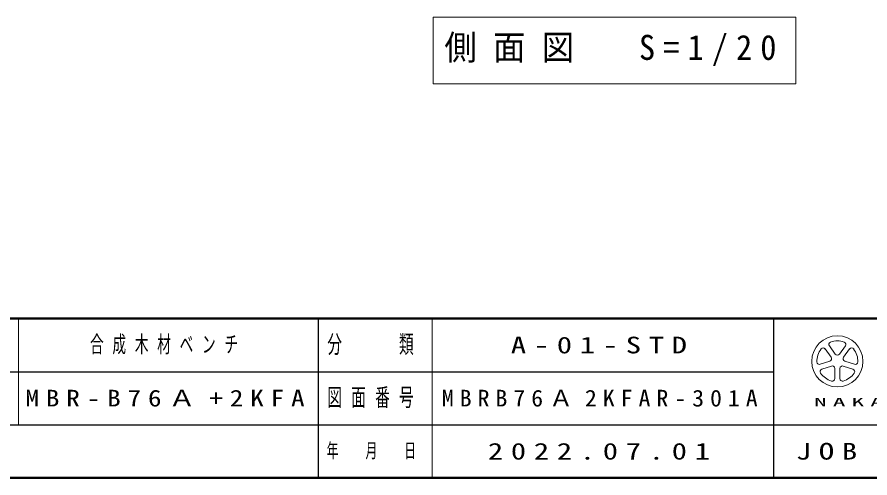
# Model space of a CAD drawing. Units: millimetres on the paper, scale 1:20. Extents: x -365 to 0, y 0 to 257.
# Drawn here: x -169.7 to -57.3, y 0 to 60.8 of the extents above; entities that cross this region are included whole.
import ezdxf

# ---------------------------------------------------------------- set-up
doc = ezdxf.new("R2010")
doc.units = ezdxf.units.MM
doc.layers.add('1_20', color=7, linetype='Continuous', lineweight=25)
doc.layers.add('LY_5', color=7, linetype='Continuous', lineweight=13)
doc.layers.add('99', color=7, linetype='Continuous')
doc.styles.add('ＭＳ ゴシック', font='')
doc.styles.get('ＭＳ ゴシック').set_extended_font_data('MS Gothic')

msp = doc.modelspace()

# ---------------------------------------------------------------- linework, layer by layer
at = {"layer": '1_20', "lineweight": 13}
for p, q in [((-114.857, 60.753), (-114.857, 51.953)), ((-67.057, 60.753), (-114.857, 60.753)), ((-67.057, 51.953), (-67.057, 60.753)), ((-114.857, 51.953), (-67.057, 51.953))]:
    msp.add_line(p, q, dxfattribs=at)
at = {"layer": 'LY_5', "lineweight": 50}
for p, q in [((-365, 21), (0, 21)), ((-365, 0), (0, 0))]:
    msp.add_line(p, q, dxfattribs=at)
at = {"layer": 'LY_5'}
for p, q in [((-169.5, 21), (-169.5, 7)), ((-115, 21), (-115, 0)), ((-62.39, 15.917), (-63.175, 16.997)), ((-62.629, 17.393), (-61.844, 16.313)), ((-61.298, 16.313), (-60.513, 17.393)), ((-59.967, 16.997), (-60.752, 15.917)), ((-63.828, 14.985), (-62.559, 15.397)), ((-62.35, 14.755), (-63.62, 14.343)), ((-59.522, 14.343), (-60.792, 14.755)), ((-60.583, 15.397), (-59.313, 14.985)), ((-61.908, 13.099), (-61.908, 14.434)), ((-61.233, 14.434), (-61.233, 13.099))]:
    msp.add_line(p, q, dxfattribs=at)
at = {"layer": 'LY_5', "lineweight": 25}
for p, q in [((-130, 21), (-130, 0)), ((-70, 21), (-70, 0)), ((-182.5, 14), (-70, 14)), ((-237.5, 7), (0, 7))]:
    msp.add_line(p, q, dxfattribs=at)
at = {"layer": 'LY_5'}
msp.add_circle((-61.571, 15.363), 3.375, dxfattribs=at)
for centre, radius, start, end in [((-61.571, 15.363), 2.7, 70.60155, 109.39847), ((-61.571, 15.363), 2.7, 142.60154, 181.39846), ((-63.448, 16.798), 0.338, 35.99999, 142.60154), ((-62.356, 17.592), 0.338, 109.39847, 215.99997), ((-60.786, 17.592), 0.338, 324, 70.60155), ((-59.694, 16.798), 0.338, 37.39846, 143.99995), ((-61.571, 15.363), 2.7, 358.60155, 37.39847), ((-62.663, 15.718), 0.338, 287.99998, 35.99999), ((-61.571, 16.512), 0.338, 215.99998, 324), ((-60.479, 15.718), 0.338, 143.99996, 251.99999), ((-63.933, 15.306), 0.338, 181.39848, 287.99997), ((-62.246, 14.434), 0.338, 359.99997, 107.99999), ((-60.896, 14.434), 0.338, 71.99997, 179.99999), ((-59.209, 15.306), 0.338, 252.00001, 358.60156), ((-63.516, 14.022), 0.338, 107.99999, 214.60154), ((-61.571, 15.363), 2.7, 214.60156, 253.39848), ((-61.571, 15.363), 2.7, 286.60155, 325.39847), ((-59.626, 14.022), 0.338, 325.39847, 71.99996), ((-62.246, 13.099), 0.338, 253.39847, 359.99997), ((-60.896, 13.099), 0.338, 179.99999, 286.60154)]:
    msp.add_arc(centre, radius, start, end, dxfattribs=at)

# ---------------------------------------------------------------- texts
at = {"layer": '1_20', "insert": (-90.957, 56.353), "char_height": 3.299, "attachment_point": 5, "style": 'ＭＳ ゴシック'}
msp.add_mtext('\\T1.5;\\W0.95;側面図\u3000S=1/20', dxfattribs=at)
at = {"layer": '99', "char_height": 2.199, "attachment_point": 5, "style": 'ＭＳ ゴシック'}
for s, insert in [('\\T1.64;\\W0.6;合成木材ベンチ', (-149.75, 17.5)), ('\\T1.5;\\W1.35;A-01-STD', (-92.5, 17.5)), ('\\T1.5;\\W1.2;MBR-B76Ａ+2KFA', (-149.75, 10.5)), ('\\T1.5;\\W1.05;MBRB76Ａ2KFAR-301A', (-92.5, 10.5)), ('\\T1.5;\\W1.35;2022.07.01', (-92.5, 3.5))]:
    msp.add_mtext(s, dxfattribs=dict(at, insert=insert))
at = {"layer": 'LY_5', "attachment_point": 5, "style": 'ＭＳ ゴシック'}
for s, insert, char_height in [('\\T1.64;\\W0.6;分\u3000\u3000類', (-122.5, 17.5), 2.346), ('\\T1.64;\\W0.6;図面番号', (-122.5, 10.5), 2.346), ('\\T1.5;\\W2.2;NAKAMURA\\~MFG.CORPORATION', (-35, 10), 1.1), ('\\T1.64;\\W0.6;年\u3000月\u3000日', (-122.5, 3.5), 1.906), ('\\T1.5;\\W1.35;JOB', (-62.5, 3.5), 2.199)]:
    msp.add_mtext(s, dxfattribs=dict(at, insert=insert, char_height=char_height))

doc.saveas('drawing.dxf')
